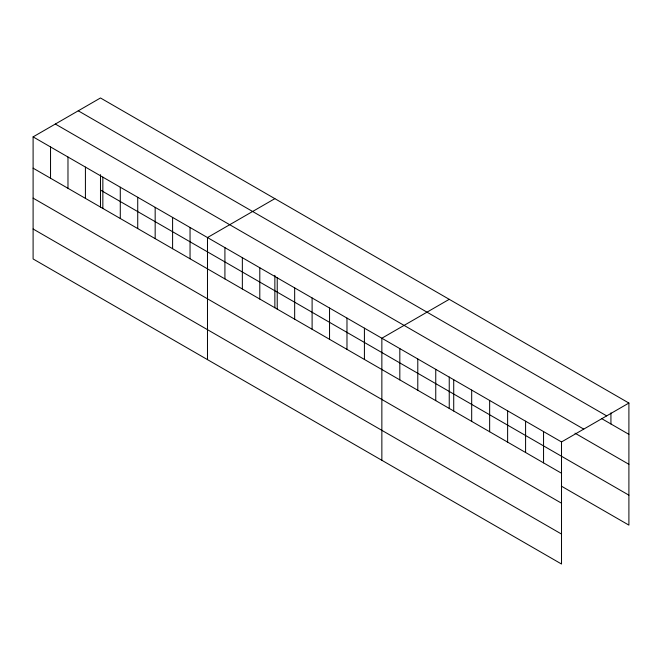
<?xml version="1.0" encoding="UTF-8"?>
<svg xmlns="http://www.w3.org/2000/svg" width="662" height="662" viewBox="0 0 662 662"><rect width="100%" height="100%" fill="white"/><g stroke="black" fill="none" stroke-linecap="round" stroke-linejoin="round"><path stroke-width="0.99" d="M33.1 136.877L561.517 441.951L561.517 564.024L33.1 258.95L33.1 136.877L100.483 97.976L628.9 403.05L628.9 525.123L561.31 486.107M274.862 198.65L207.479 237.55L207.479 359.623M449.241 299.323L381.858 338.224L381.858 460.305M561.517 441.951L628.9 403.05M78.248 110.811L606.665 415.885M601.526 418.541L628.9 434.346M55.335 124.034L583.752 429.117M575.005 433.18L628.9 464.302M100.483 190.085L628.9 495.168M33.1 168.165L561.517 473.247M33.1 198.128L561.517 503.203M33.1 228.994L561.517 534.068M610.935 412.865L610.935 423.97M543.552 431.583L543.552 462.87M525.587 421.206L525.587 452.502M507.622 410.837L507.622 442.125M489.648 400.46L489.648 431.756M471.683 390.092L471.683 421.388M453.718 379.715L453.718 411.011M449.241 377.034L449.241 408.413M435.753 369.346L435.753 400.642M417.788 358.97L417.788 390.266M399.823 348.601L399.823 379.897M364.414 328.162L364.414 359.449M346.979 318.091L346.979 349.387M329.544 308.029L329.544 339.316M312.108 297.958L312.108 329.254M294.664 287.887L294.664 319.183M277.229 277.825L277.229 309.113M274.862 275.334L274.862 307.739M259.794 267.754L259.794 299.05M242.35 257.683L242.35 288.98M224.915 247.621L224.915 278.909M190.044 227.48L190.044 258.776M172.6 217.417L172.6 248.705M155.165 207.347L155.165 238.643M137.729 197.284L137.729 228.572M120.285 187.214L120.285 218.51M102.85 177.143L102.85 208.439M100.483 174.652L100.483 207.065M85.415 167.081L85.415 198.368M67.979 157.01L67.979 188.306M50.535 146.939L50.535 178.235"/></g></svg>
